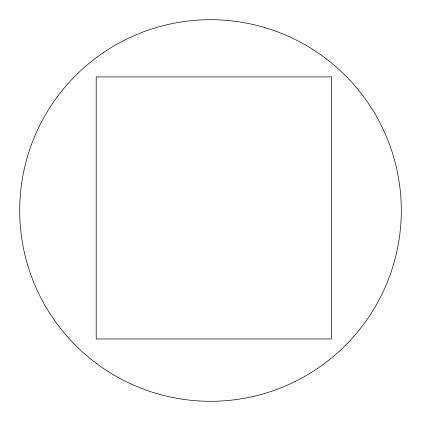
<?xml version="1.0" encoding="UTF-8"?>
<svg xmlns="http://www.w3.org/2000/svg" width="421" height="421" viewBox="0 0 421 421"><rect width="100%" height="100%" fill="white"/><g stroke="black" fill="none" stroke-linecap="round" stroke-linejoin="round"><path stroke-width="0.63" d="M331.416 76.922L96.199 76.922L96.199 338.968L331.416 338.968L331.416 76.922M96.199 363.265A190.792 190.792 0 0 0 399.95 233.108A190.792 190.792 0 0 0 135.351 35.127A190.792 190.792 0 0 0 96.199 363.265"/></g></svg>
